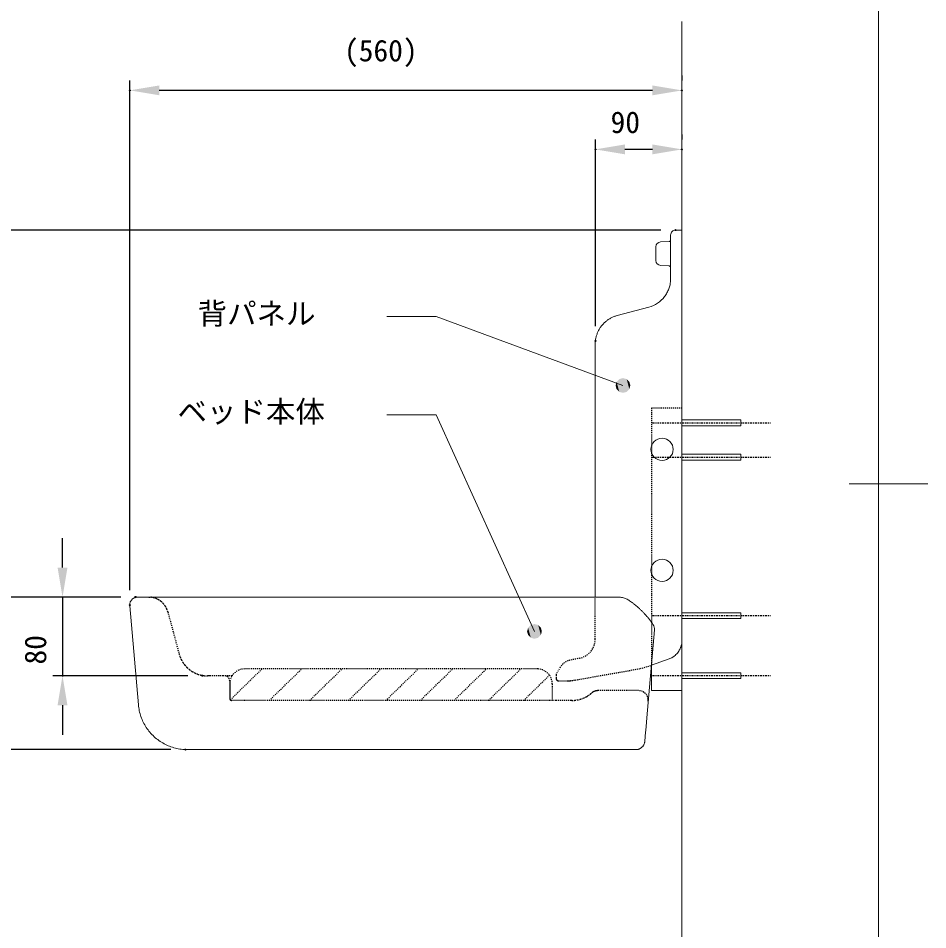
# Model space of a CAD drawing. Units: millimetres, scale not verified. Extents: x -203 to 203, y -143 to 143.
# Drawn here: x 110.5 to 203, y -45.3 to 47.3 of the extents above; entities that cross this region are included whole.
import ezdxf
from ezdxf.enums import TextEntityAlignment as Align

# ---------------------------------------------------------------- set-up
doc = ezdxf.new("R2010")
doc.units = ezdxf.units.MM
doc.header["$LTSCALE"] = 0.5
doc.header["$PDMODE"] = 32
doc.header["$PDSIZE"] = 0.1
doc.linetypes.add('USER1', pattern=[0.15748, 0.07874, -0.07874])
doc.linetypes.add('USER2', pattern=[0.629921, 0.393701, -0.07874, 0.07874, -0.07874])
for name, color, linetype, lineweight in [('0-1_DIMENSION_LINES$02_DIMENSI', 7, 'Continuous', 25), ('0-4_図面_FORMAT$01_WAKU$OUT_LINE', 6, 'Continuous', 18), ('0-8_DIMENSION_LINES$03_LINES', 7, 'Continuous', 18), ('0-9_DIMENSION_LINES$05_HIDE_LI', 7, 'USER1', 25), ('0-A_DIMENSION_LINES$04_SUB_LIN', 4, 'Continuous', 18), ('0-B_DIMENSION_LINES$01_CENTER_', 7, 'USER2', 25)]:
    doc.layers.add(name, color=color, linetype=linetype, lineweight=lineweight)
doc.layers.add('0-2_DEFPOINTS', color=7, linetype='Continuous')
doc.styles.add('ＭＳ ゴシック', font='')
doc.styles.get('ＭＳ ゴシック').set_extended_font_data('MS Gothic')

# ---------------------------------------------------------------- blocks, each defined once
blk = doc.blocks.new('D15')
at = {"layer": '0-1_DIMENSION_LINES$02_DIMENSI'}
for p, q in [((3896, 2043), (3896, 2042)), ((3783.669, 1938.359), (3783.669, 2042)), ((3890, 2040), (3789.668, 2040))]:
    blk.add_line(p, q, dxfattribs=at)
for points in [[(3789.668, 2041), (3789.668, 2039), (3783.669, 2040)], [(3890, 2039), (3890, 2041), (3896, 2040)]]:
    blk.add_solid(points, dxfattribs=at)
at = {"layer": '0-2_DEFPOINTS'}
for p in [(3783.669, 2040), (3896, 2040), (3783.669, 1935.359)]:
    blk.add_point(p, dxfattribs=at)
at = {"layer": '0-1_DIMENSION_LINES$02_DIMENSI', "style": 'ＭＳ ゴシック'}
blk.add_text('(560)', height=4.399, dxfattribs=at).set_placement((3827.263, 2044.571), align=Align.BOTTOM_LEFT)
blk = doc.blocks.new('D16')
at = {"layer": '0-1_DIMENSION_LINES$02_DIMENSI'}
for p, q in [((3878.395, 1992.052), (3878.395, 2030)), ((3896, 2031), (3896, 2030)), ((3890, 2028), (3884.394, 2028))]:
    blk.add_line(p, q, dxfattribs=at)
for points in [[(3884.394, 2029), (3884.394, 2027), (3878.395, 2028)], [(3890, 2027), (3890, 2029), (3896, 2028)]]:
    blk.add_solid(points, dxfattribs=at)
at = {"layer": '0-2_DEFPOINTS'}
for p in [(3878.395, 2028), (3896, 2028), (3878.395, 1989.052)]:
    blk.add_point(p, dxfattribs=at)
at = {"layer": '0-1_DIMENSION_LINES$02_DIMENSI', "style": 'ＭＳ ゴシック'}
blk.add_text('90', height=4.399, dxfattribs=at).set_placement((3881.483, 2030), align=Align.BOTTOM_LEFT)
blk = doc.blocks.new('D17')
at = {"layer": '0-1_DIMENSION_LINES$02_DIMENSI'}
for p, q in [((3781.758, 1936.956), (3756, 1936.956)), ((3758, 1911.96), (3758, 1930.957)), ((3791.999, 1905.96), (3756, 1905.96))]:
    blk.add_line(p, q, dxfattribs=at)
for points in [[(3759, 1930.957), (3757, 1930.957), (3758, 1936.956)], [(3757, 1911.96), (3759, 1911.96), (3758, 1905.96)]]:
    blk.add_solid(points, dxfattribs=at)
at = {"layer": '0-2_DEFPOINTS'}
for p in [(3758, 1936.956), (3784.758, 1936.956), (3794.999, 1905.96)]:
    blk.add_point(p, dxfattribs=at)
at = {"layer": '0-1_DIMENSION_LINES$02_DIMENSI', "style": 'ＭＳ ゴシック'}
blk.add_text('155', height=4.399, rotation=90, dxfattribs=at).set_placement((3756, 1912.458), align=Align.BOTTOM_LEFT)
blk = doc.blocks.new('D18')
at = {"layer": '0-1_DIMENSION_LINES$02_DIMENSI'}
for p, q in [((3770, 1942.96), (3770, 1948.959)), ((3781.869, 1936.96), (3768, 1936.96)), ((3770, 1936.96), (3770, 1920.996)), ((3795.459, 1920.996), (3768, 1920.996)), ((3770, 1914.996), (3770, 1908.997))]:
    blk.add_line(p, q, dxfattribs=at)
for points in [[(3769, 1942.96), (3771, 1942.96), (3770, 1936.96)], [(3771, 1914.996), (3769, 1914.996), (3770, 1920.996)]]:
    blk.add_solid(points, dxfattribs=at)
at = {"layer": '0-2_DEFPOINTS'}
for p in [(3784.869, 1936.96), (3770, 1920.996), (3798.459, 1920.996)]:
    blk.add_point(p, dxfattribs=at)
at = {"layer": '0-1_DIMENSION_LINES$02_DIMENSI', "style": 'ＭＳ ゴシック'}
blk.add_text('80', height=4.399, rotation=90, dxfattribs=at).set_placement((3768, 1923.264), align=Align.BOTTOM_LEFT)
blk = doc.blocks.new('D19')
at = {"layer": '0-1_DIMENSION_LINES$02_DIMENSI'}
blk.add_line((3891.7, 2011.6), (3732, 2011.6), dxfattribs=at)
at = {"layer": '0-2_DEFPOINTS'}
blk.add_point((3894.7, 2011.6), dxfattribs=at)
blk = doc.blocks.new('D20')
at = {"layer": '0-1_DIMENSION_LINES$02_DIMENSI'}
for p, q in [((3781.894, 1936.96), (3744, 1936.96)), ((3746, 1770), (3746, 1930.96)), ((3749, 1764), (3748, 1764))]:
    blk.add_line(p, q, dxfattribs=at)
for points in [[(3747, 1930.96), (3745, 1930.96), (3746, 1936.96)], [(3745, 1770), (3747, 1770), (3746, 1764)]]:
    blk.add_solid(points, dxfattribs=at)
at = {"layer": '0-2_DEFPOINTS'}
for p in [(3746, 1936.96), (3784.894, 1936.96), (3746, 1764)]:
    blk.add_point(p, dxfattribs=at)
at = {"layer": '0-1_DIMENSION_LINES$02_DIMENSI', "style": 'ＭＳ ゴシック'}
blk.add_text('865', height=4.399, rotation=90, dxfattribs=at).set_placement((3744, 1841.909), align=Align.BOTTOM_LEFT)
blk = doc.blocks.new('U61')
at = {"layer": '0-1_DIMENSION_LINES$02_DIMENSI', "color": 1}
for points in [[(3883.25, 1978.701), (3882.701, 1980.75), (3883.25, 1981.299)], [(3884, 1978.5), (3883.25, 1981.299), (3884, 1981.5)], [(3883.25, 1978.701), (3883.25, 1981.299), (3884, 1978.5)], [(3884, 1978.5), (3884, 1981.5), (3884.75, 1978.701)], [(3884.75, 1978.701), (3884, 1981.5), (3884.75, 1981.299)], [(3884.75, 1978.701), (3884.75, 1981.299), (3885.299, 1979.25)], [(3885.299, 1979.25), (3884.75, 1981.299), (3885.299, 1980.75)], [(3882.701, 1979.25), (3882.5, 1980), (3882.701, 1980.75)], [(3882.701, 1979.25), (3882.701, 1980.75), (3883.25, 1978.701)], [(3885.299, 1979.25), (3885.299, 1980.75), (3885.5, 1980)]]:
    blk.add_solid(points, dxfattribs=at)
blk = doc.blocks.new('U62')
at = {"layer": '0-1_DIMENSION_LINES$02_DIMENSI', "color": 1}
for points in [[(3865.25, 1928.701), (3864.701, 1930.75), (3865.25, 1931.299)], [(3866, 1928.5), (3865.25, 1931.299), (3866, 1931.5)], [(3865.25, 1928.701), (3865.25, 1931.299), (3866, 1928.5)], [(3866, 1928.5), (3866, 1931.5), (3866.75, 1928.701)], [(3866.75, 1928.701), (3866, 1931.5), (3866.75, 1931.299)], [(3866.75, 1928.701), (3866.75, 1931.299), (3867.299, 1929.25)], [(3867.299, 1929.25), (3866.75, 1931.299), (3867.299, 1930.75)], [(3864.701, 1929.25), (3864.5, 1930), (3864.701, 1930.75)], [(3864.701, 1929.25), (3864.701, 1930.75), (3865.25, 1928.701)], [(3867.299, 1929.25), (3867.299, 1930.75), (3867.5, 1930)]]:
    blk.add_solid(points, dxfattribs=at)

msp = doc.modelspace()

# ---------------------------------------------------------------- linework, layer by layer
at = {"layer": '0-1_DIMENSION_LINES$02_DIMENSI', "color": 1, "lineweight": 18}
for points in [[(172, 10), (153, 17), (148, 17)], [(163, -15), (153, 7), (148, 7)]]:
    msp.add_lwpolyline(points, dxfattribs=at)
at = {"layer": '0-4_図面_FORMAT$01_WAKU$OUT_LINE'}
for p, q in [((198, -138), (198, 138)), ((195, 0), (203, 0))]:
    msp.add_line(p, q, dxfattribs=at)
at = {"layer": '0-8_DIMENSION_LINES$03_LINES'}
for p, q in [((178, -98), (178, 47)), ((176.85, 22.0741), (176.85, 25.3)), ((177.35, 25.8), (178, 25.8)), ((175.35, 22.7031), (175.35, 24.0969)), ((175.8239, 24.5962), (176.6955, 24.6419)), ((176.85, 24.5791), (176.85, 21.9602)), ((176.85, 22.0741), (176.85, 24.5705)), ((175.8239, 22.2038), (176.6605, 22.1599)), ((176.85, 20.8636), (176.85, 22.0741)), ((171.4036, 17.1022), (174.6265, 17.9658)), ((169.18, -11.52), (169.18, 14.2044)), ((169.18, 13.2044), (169.18, 10.1)), ((177.9913, -1.7), (177.9913, -1.1)), ((177.9913, -8.7), (177.9913, -8.1)), ((172.8799, -12.0277), (172.6789, -11.8827)), ((121.8374, -12.3897), (122.718, -22.4553)), ((174.3246, -13.3516), (174.2497, -13.2682)), ((177.9913, -15.7), (177.9913, -15.1)), ((178, -15.8519), (178, -15.156)), ((178, -15.8519), (177.9987, -15.919)), ((177.9998, -15.8827), (178, -15.8519)), ((174.8924, -18.4505), (176.6841, -17.7984)), ((174.6238, -21.5214), (174.5763, -22.0637)), ((127.4996, -27.02), (173.318, -27.02))]:
    msp.add_line(p, q, dxfattribs=at)
for points in [[(175.35, 22.7031), (175.35, 24.0969), (175.35, 22.7031), (175.35, 24.0969)], [(125.603, -11.52), (125.0443, -11.52), (124.3044, -11.52), (125.0443, -11.52)]]:
    msp.add_lwpolyline(points, close=True, dxfattribs=at)
for points in [[(171.5304, -11.52), (128.8102, -11.52), (124.6951, -11.52), (128.8102, -11.52), (124.6951, -11.52), (123.7202, -11.52), (122.9649, -11.52), (123.7202, -11.52), (122.9649, -11.52), (122.6344, -11.52)], [(122.6358, -11.52), (122.6578, -11.52), (122.7062, -11.52), (122.7812, -11.52), (123.1649, -11.52)], [(123.9022, -11.52), (123.9605, -11.52), (124.3044, -11.52)], [(123.9202, -11.52), (124.8951, -11.52), (123.9202, -11.52)], [(125.603, -11.52), (131.3031, -11.52), (125.603, -11.52)], [(128.8102, -11.52), (171.5304, -11.52), (128.8102, -11.52)], [(131.1031, -11.52), (167.689, -11.52), (131.1031, -11.52)], [(175.0741, -14.3168), (174.9206, -14.097), (174.7591, -13.8794)], [(174.2146, -26.198), (174.2589, -25.6917), (174.2992, -25.2313), (174.3124, -25.08), (174.3868, -24.2299), (174.4261, -23.7807), (175.2087, -14.8361)], [(174.9, -18.4478), (174.9, -21), (178, -21)]]:
    msp.add_lwpolyline(points, dxfattribs=at)
for centre, radius, start, end in [((177.35, 25.3), 0.5, 90, 180.00291), ((175.85, 24.0969), 0.5, 93, 180), ((176.6848, 24.8402), 0.1985, 273.08665, 290.78557), ((176.6833, 24.8445), 0.2031, 290.74173, 307.93871), ((176.6861, 24.8411), 0.1987, 307.89409, 325.57294), ((175.85, 22.7031), 0.5, 180, 267), ((176.6497, 21.9611), 0.1991, 72.33073, 86.89865), ((176.6485, 21.9568), 0.2035, 58.14775, 72.37278), ((176.6514, 21.9612), 0.1983, 43.56102, 58.18866), ((176.6511, 21.9615), 0.1983, 28.81134, 43.43898), ((176.6466, 21.9589), 0.2035, 14.62722, 28.85225), ((176.6509, 21.9599), 0.1991, 0.10135, 14.66927), ((173.85, 20.8636), 3, 348.01937, 360), ((173.826, 20.8746), 3.0261, 331.04739, 339.47741), ((173.8548, 20.8644), 2.9955, 339.46674, 347.98415), ((173.85, 20.8636), 3, 285, 322.50483), ((173.8527, 20.8592), 2.9952, 322.5397, 331.05805), ((172.177, 14.2096), 2.994, 123.83017, 130.18838), ((172.1764, 14.2091), 2.9941, 117.52886, 123.81577), ((172.1857, 14.1917), 3.0138, 111.28767, 117.53341), ((172.1803, 14.2063), 2.9982, 105.01395, 111.29225), ((172.1761, 14.2078), 2.9948, 142.86763, 149.10183), ((172.1757, 14.2072), 2.9948, 136.49722, 142.85373), ((172.189, 14.195), 3.0129, 130.18355, 136.50206), ((172.1933, 14.2023), 3.0133, 167.70295, 173.83163), ((172.1748, 14.2066), 2.9944, 161.53974, 167.70724), ((172.1745, 14.206), 2.9943, 155.29077, 161.52615), ((172.191, 14.1986), 3.0123, 149.09726, 155.29534), ((172.1783, 14.2037), 2.9983, 173.8273, 179.98682), ((175.98, 3.5), 1.13, 0, 180), ((175.98, 3.5), 1.13, 180, 0), ((175.98, -8.8), 1.13, 0, 180), ((175.98, -8.8), 1.13, 180, 0), ((122.6324, -12.3195), 0.798, 153.30045, 161.23702), ((122.6388, -12.3226), 0.8051, 145.44346, 153.30925), ((122.6328, -12.3183), 0.7977, 137.51312, 145.45225), ((122.6326, -12.3186), 0.7977, 129.54771, 137.48684), ((122.6374, -12.3242), 0.8051, 121.69071, 129.5565), ((122.6337, -12.3181), 0.798, 113.76294, 121.69951), ((122.6333, -12.318), 0.7977, 105.79721, 113.73689), ((122.6355, -12.3252), 0.8053, 97.94229, 105.80572), ((122.6347, -12.3188), 0.7988, 90.0227, 97.95087), ((171.53, -13.5184), 1.9984, 83.8696, 89.98857), ((171.5291, -13.5283), 2.0084, 77.78541, 83.87378), ((171.5318, -13.5166), 1.9963, 71.66419, 77.78957), ((171.5321, -13.5146), 1.9943, 66.06797, 71.65222), ((171.527, -13.5262), 2.007, 60.52216, 66.07113), ((171.53, -13.5212), 2.0012, 54.96021, 60.52537), ((167.2496, -19.6221), 9.4539, 52.66026, 53.44805), ((122.6333, -12.3204), 0.7988, 177.0491, 184.97726), ((122.6397, -12.3206), 0.8053, 169.19424, 177.05767), ((122.6323, -12.3191), 0.7977, 161.26307, 169.20275), ((167.2372, -19.6384), 9.4743, 51.87417, 52.66027), ((167.2257, -19.6531), 9.493, 51.08964, 51.87418), ((167.2601, -19.6104), 9.4382, 49.79519, 51.08952), ((167.2604, -19.6101), 9.4378, 48.50085, 49.79523), ((167.2638, -19.6062), 9.4326, 47.2058, 48.50089), ((167.3175, -19.5476), 9.3531, 45.52565, 47.20307), ((167.2204, -19.6465), 9.4917, 43.87285, 45.52568), ((167.12, -19.7431), 9.631, 42.24388, 43.8729), ((167.2596, -19.6109), 9.4389, 40.82222, 41.53934), ((167.2482, -19.6207), 9.454, 40.10626, 40.82223), ((167.2378, -19.6295), 9.4676, 39.39133, 40.10627), ((167.2639, -19.608), 9.4337, 38.7247, 39.39104), ((167.2581, -19.6127), 9.4412, 38.05889, 38.7247), ((167.2532, -19.6165), 9.4474, 37.39353, 38.0589), ((174.4118, -14.7655), 0.8, 354.99996, 34.12197), ((175.9912, -15.9152), 2.0095, 332.90422, 339.02321), ((175.9945, -15.9164), 2.0061, 339.01972, 345.15116), ((176.1119, -15.95), 1.884, 345.22411, 350.46474), ((175.9496, -15.9227), 2.0485, 350.46402, 355.28279), ((175.7674, -15.9076), 2.2313, 355.28036, 359.70537), ((176.0012, -15.9199), 1.9986, 301.4451, 307.17895), ((176.001, -15.9212), 1.9977, 307.20358, 313.72667), ((175.9937, -15.9133), 2.0085, 313.72225, 320.20886), ((176.0024, -15.9203), 1.9973, 320.20445, 326.72888), ((176.0041, -15.922), 1.9949, 326.74197, 332.9076), ((176.0003, -15.9208), 1.9983, 290.01001, 295.7449), ((175.9962, -15.912), 2.0079, 295.74154, 301.44847), ((127.6934, -22.019), 4.9945, 185.01684, 192.10802), ((127.7254, -22.0127), 5.0271, 192.10174, 199.14621), ((127.6887, -22.026), 4.9881, 199.13997, 206.24031), ((127.6895, -22.0238), 4.9897, 206.25945, 213.3574), ((127.72, -22.0044), 5.0259, 213.35097, 220.39737), ((127.692, -22.0289), 4.9886, 220.39095, 227.49036), ((127.6908, -22.0278), 4.9886, 227.50957, 234.60898), ((127.7128, -21.9978), 5.0259, 234.60256, 241.64895), ((127.6961, -22.0299), 4.9897, 241.64253, 248.74047), ((127.694, -22.0308), 4.9881, 248.75962, 255.85996), ((127.704, -21.9931), 5.0271, 255.85372, 262.89818), ((173.3157, -26.1167), 0.904, 298.36082, 305.41118), ((173.3183, -26.1202), 0.8996, 305.40562, 312.49247), ((173.3182, -26.1203), 0.8996, 312.50726, 319.5941), ((173.3149, -26.1174), 0.904, 319.58854, 326.63888), ((173.3207, -26.1212), 0.8971, 326.63342, 333.74094), ((173.3206, -26.1214), 0.8971, 333.75905, 340.86613), ((173.314, -26.1191), 0.9041, 340.86047, 347.91075), ((173.3187, -26.12), 0.8993, 347.90502, 354.99435), ((127.7005, -22.0255), 4.9945, 262.8919, 269.98309), ((173.3179, -26.1207), 0.8993, 270.00553, 277.09472), ((173.3174, -26.116), 0.9041, 277.08899, 284.1392), ((173.3192, -26.1227), 0.8971, 284.13355, 291.24062), ((173.319, -26.1228), 0.8971, 291.25874, 298.36629)]:
    msp.add_arc(centre, radius, start, end, dxfattribs=at)
at = {"layer": '0-9_DIMENSION_LINES$05_HIDE_LI'}
for p, q in [((123.7755, -11.52), (123.8659, -11.522)), ((123.8537, -11.5229), (123.9075, -11.5201)), ((169.18, -15.769), (169.18, -11.52)), ((125.7074, -13.0024), (126.858, -17.2965)), ((167.5959, -17.7253), (166.6038, -17.9361)), ((132.0594, -21.9622), (135.2882, -18.82)), ((163.3001, -18.82), (133.4999, -18.82)), ((136.0379, -22.02), (139.326, -18.82)), ((140.1372, -22.02), (143.4253, -18.82)), ((144.0874, -22.02), (147.3755, -18.82)), ((147.8885, -22.02), (151.1766, -18.82)), ((151.3915, -22.02), (154.6796, -18.82)), ((154.82, -22.02), (158.1081, -18.82)), ((158.323, -22.02), (161.6111, -18.82)), ((165.2, -19.442), (165.2, -19.775)), ((165.6167, -18.6534), (165.2335, -19.317)), ((129.7725, -19.52), (129.7559, -19.52)), ((132.0001, -20.02), (132.0001, -21.82)), ((132.0001, -20.32), (132.0001, -21.82)), ((161.9005, -22.02), (164.5298, -19.4611)), ((164.8001, -20.32), (164.8001, -22.02)), ((165.45, -20.025), (166.2626, -20.025)), ((173.5763, -21.0239), (169.4618, -21.0239)), ((133.7001, -22.02), (132.2001, -22.02)), ((164.5281, -22.02), (133.5001, -22.02)), ((164.5281, -22.02), (133.5001, -22.02)), ((165.2192, -22.02), (164.5281, -22.02)), ((166.7001, -22.02), (165.2192, -22.02)), ((166.7001, -22.02), (165.2192, -22.02))]:
    msp.add_line(p, q, dxfattribs=at)
for points in [[(178, 7.7), (174.9, 7.7), (174.9, -18.4478)], [(123.779, -11.52), (123.7932, -11.52), (123.8185, -11.52), (123.8548, -11.52), (123.9022, -11.52)], [(167.1308, -19.949), (173.7692, -18.7785), (174.8924, -18.4505)], [(130.2783, -19.52), (129.9507, -19.52), (129.8935, -19.52), (129.8462, -19.52), (129.8088, -19.52), (129.7814, -19.52), (129.7638, -19.52)], [(132.2312, -19.52), (131.3115, -19.52), (130.926, -19.52), (130.2783, -19.52)], [(131.3115, -19.52), (130.926, -19.52), (130.2783, -19.52)], [(166.8001, -22.02), (166.7001, -22.02), (165.2192, -22.02), (164.5281, -22.02), (133.5001, -22.02)], [(166.8163, -22.02), (166.8001, -22.02), (166.8163, -22.02)]]:
    msp.add_lwpolyline(points, dxfattribs=at)
for centre, radius, start, end in [((123.7753, -13.5186), 1.9986, 81.57904, 87.40175), ((123.7741, -13.5275), 2.0076, 75.78615, 81.58262), ((123.7768, -13.517), 1.9967, 69.9615, 75.78972), ((123.7773, -13.5135), 1.9933, 60.61574, 69.93937), ((123.7676, -13.5315), 2.0137, 51.40518, 60.62678), ((123.7795, -13.5172), 1.9951, 42.101, 51.41628), ((123.7792, -13.516), 1.9946, 33.01564, 42.06967), ((123.7635, -13.5267), 2.0135, 24.0636, 33.02603), ((123.7807, -13.5194), 1.9949, 15.02095, 24.07399), ((167.18, -15.769), 2, 282, 0), ((129.7533, -16.52), 2.9975, 195.01194, 201.26707), ((129.7677, -16.5147), 3.0129, 201.26268, 207.48553), ((129.7513, -16.5235), 2.9943, 207.48116, 213.74316), ((129.7516, -16.5224), 2.9951, 213.75661, 220.01685), ((129.7649, -16.5116), 3.0122, 220.01237, 226.23671), ((166.9157, -19.4034), 1.5, 102, 150), ((129.7529, -16.5244), 2.9947, 226.23224, 232.49327), ((129.7524, -16.524), 2.9947, 232.50668, 238.76771), ((129.7617, -16.5091), 3.0122, 238.76323, 244.98758), ((129.7546, -16.5248), 2.9951, 244.98309, 251.24334), ((129.7537, -16.5253), 2.9943, 251.25679, 257.5188), ((129.758, -16.5072), 3.0129, 257.51442, 263.73728), ((133.5001, -20.32), 1.5, 90, 180), ((163.3001, -20.32), 1.5, 359.99996, 90), ((165.45, -19.442), 0.25, 150, 180), ((129.7565, -16.5225), 2.9975, 263.73288, 269.98801), ((131.5001, -20.02), 0.5, 360, 90), ((165.4488, -19.7745), 0.2488, 180.10879, 195.18437), ((165.4545, -19.7732), 0.2546, 195.13882, 209.83921), ((165.4486, -19.7768), 0.2478, 209.79497, 224.93433), ((165.4482, -19.7764), 0.2478, 225.06567, 240.20503), ((165.4518, -19.7705), 0.2546, 240.16079, 254.86118), ((165.4505, -19.7762), 0.2488, 254.81563, 269.89121), ((166.2626, -15.0265), 4.9985, 270.00034, 271.51096), ((166.2625, -15.0226), 5.0024, 271.51089, 273.02033), ((166.2624, -15.0221), 5.0028, 273.02027, 274.52958), ((166.2626, -15.0257), 4.9993, 274.18129, 276.12123), ((166.2623, -15.0228), 5.0022, 276.1211, 278.05989), ((166.2627, -15.0255), 4.9995, 278.05975, 279.99959), ((166.759, -18.9338), 3.1063, 309.73785, 311.24144), ((169.461, -22.0196), 0.9952, 124.24102, 131.09918), ((169.4645, -22.0245), 1.0012, 117.43039, 124.24682), ((169.4611, -22.0177), 0.9937, 110.56724, 117.43615), ((169.4608, -22.0178), 0.9937, 103.67994, 110.54921), ((169.4627, -22.0251), 1.0012, 96.86889, 103.6857), ((169.462, -22.0192), 0.9952, 90.01611, 96.87469), ((173.5758, -22.0239), 0.9999, 78.58309, 89.9682), ((173.5737, -22.0355), 1.0117, 67.36671, 78.60051), ((173.5792, -22.0231), 0.9981, 55.9777, 67.38387), ((173.5799, -22.0206), 0.9957, 44.21144, 55.92676), ((132.1991, -21.8196), 0.199, 180.10879, 195.18436), ((132.2036, -21.8185), 0.2037, 195.13881, 209.83919), ((132.1989, -21.8214), 0.1982, 209.79495, 224.93431), ((132.1986, -21.8211), 0.1982, 225.06565, 240.20501), ((132.2015, -21.8164), 0.2037, 240.16077, 254.86115), ((132.2004, -21.8209), 0.199, 254.8156, 269.89117), ((166.8003, -18.8969), 3.1231, 269.99642, 275.45698), ((166.8039, -18.9329), 3.0869, 275.45366, 280.97794), ((166.8159, -18.994), 3.0247, 280.97508, 286.6133), ((166.8161, -18.9977), 3.021, 286.6296, 293.28201), ((166.8164, -18.9975), 3.0211, 293.27649, 299.92822), ((166.8359, -19.0308), 2.9825, 299.92303, 306.66133), ((166.806, -18.992), 3.0315, 306.67568, 308.21638), ((166.7825, -18.9621), 3.0696, 308.21631, 309.73792), ((173.5729, -22.0278), 1.0057, 32.6528, 44.23137), ((173.5877, -22.0187), 0.9884, 20.86932, 32.67164), ((173.5832, -22.0196), 0.993, 12.2281, 20.82604), ((173.5767, -22.0212), 0.9996, 3.70132, 12.23738), ((173.5873, -22.0207), 0.989, 355.07675, 3.71035)]:
    msp.add_arc(centre, radius, start, end, dxfattribs=at)
at = {"layer": '0-A_DIMENSION_LINES$04_SUB_LIN'}
for p, q in [((178, 6.5), (184, 6.5)), ((184, 6.5), (184, 5.9)), ((184, 5.9), (178, 5.9)), ((178, 3), (184, 3)), ((184, 3), (184, 2.4)), ((184, 2.4), (178, 2.4)), ((178, -13.1), (184, -13.1)), ((184, -13.7), (178, -13.7)), ((184, -13.1), (184, -13.7)), ((178, -19.2), (184, -19.2)), ((184, -19.2), (184, -19.8)), ((184, -19.8), (178, -19.8))]:
    msp.add_line(p, q, dxfattribs=at)
at = {"layer": '0-B_DIMENSION_LINES$01_CENTER_'}
for p, q in [((175, 6.2), (187.0087, 6.2)), ((175, 2.7), (187.0087, 2.7)), ((175, -13.4), (187.0087, -13.4)), ((175, -19.5), (187.0087, -19.5))]:
    msp.add_line(p, q, dxfattribs=at)

# ---------------------------------------------------------------- block references
at = {"layer": '0-1_DIMENSION_LINES$02_DIMENSI', "xscale": 0.5, "yscale": 0.5}
for name in ['D15', 'D16', 'D19', 'U61', 'D18', 'D20', 'D17', 'U62']:
    msp.add_blockref(name, (-1770, -980), dxfattribs=at)

# ---------------------------------------------------------------- texts
at = {"layer": '0-1_DIMENSION_LINES$02_DIMENSI', "style": 'ＭＳ ゴシック'}
for s, p in [('背パネル', (128.7338, 15.5517)), ('ベッド本体', (126.6865, 5.5866))]:
    msp.add_text(s, height=2.199, dxfattribs=at).set_placement(p, align=Align.BOTTOM_LEFT)

doc.saveas('drawing.dxf')
